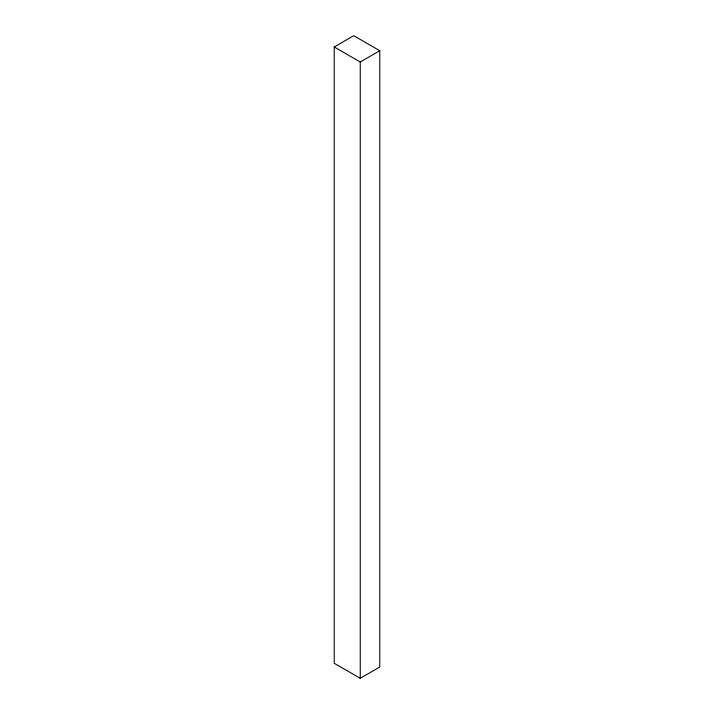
<?xml version="1.0" encoding="UTF-8"?>
<svg xmlns="http://www.w3.org/2000/svg" width="714" height="714" viewBox="0 0 714 714"><rect width="100%" height="100%" fill="white"/><g stroke="black" fill="none" stroke-linecap="round" stroke-linejoin="round"><path stroke-width="1.07" d="M334.223 46.972L353.742 35.7L379.777 50.73L379.777 667.028L360.258 678.3L334.223 663.27L334.223 46.972L360.258 62.002L379.777 50.73M360.258 62.002L360.258 678.3"/></g></svg>
